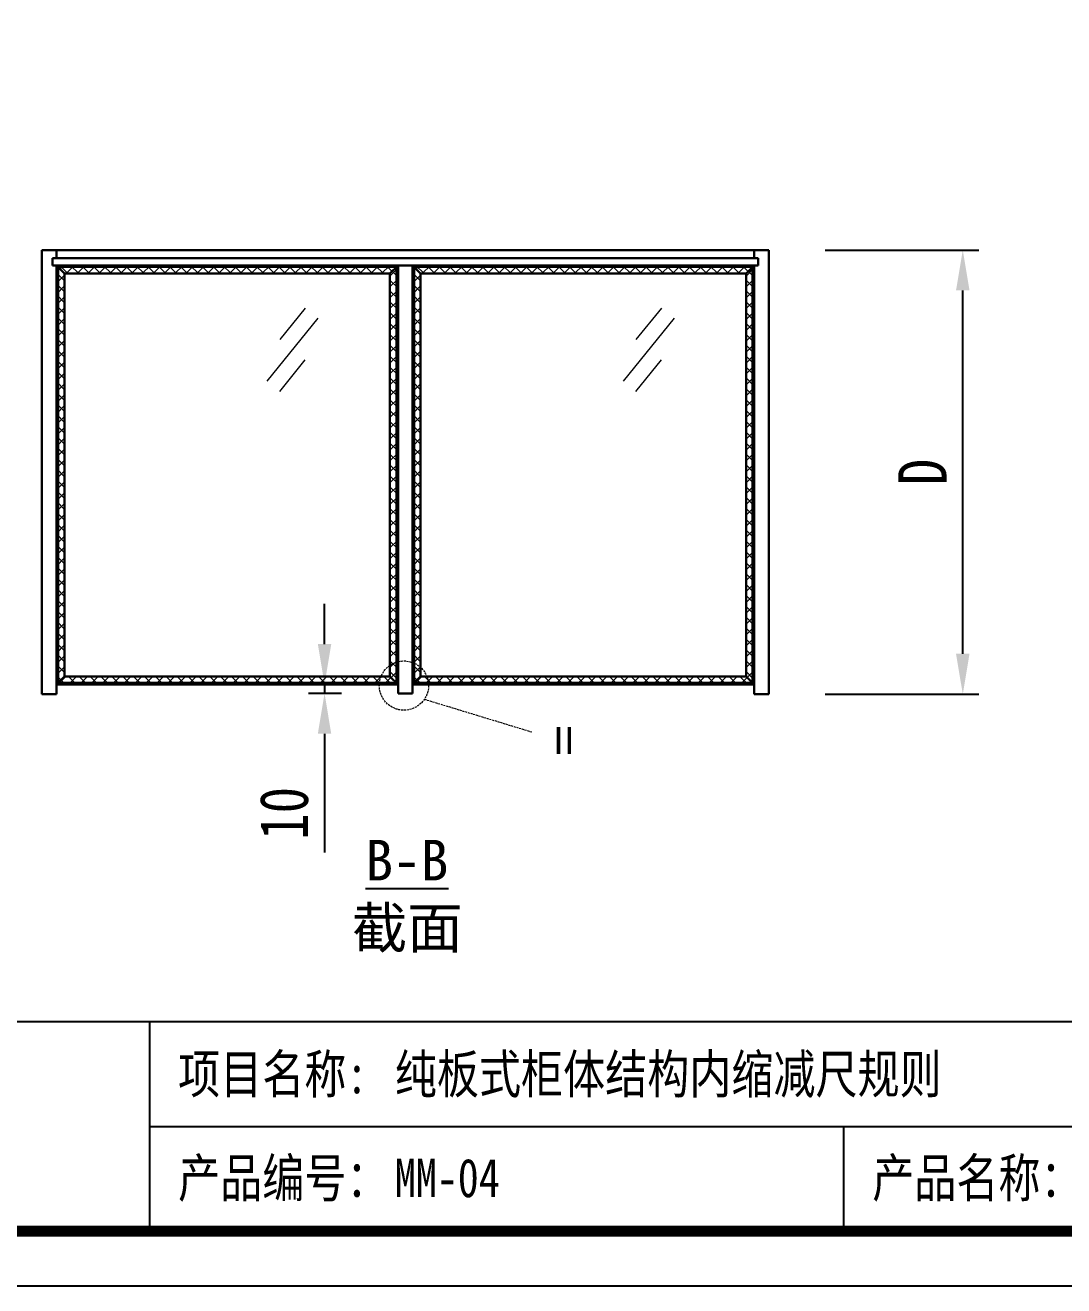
# Model space of a CAD drawing. Header units: millimetres. Extents: x 0 to 1097966, y -63096 to 223085.
# Drawn here: x 339199.9 to 339328.5, y -54349.4 to -54193.3 of the extents above; entities that cross this region are included whole.
import ezdxf

# ---------------------------------------------------------------- set-up
doc = ezdxf.new("R2010")
doc.units = ezdxf.units.MM
doc.linetypes.add('DASH', pattern=[0.35, 0.25, -0.1])
doc.layers.add('DZ-文字说明', color=1, linetype='Continuous')
doc.styles.add('DZ-宋体2.5', font='', dxfattribs={"width": 0.8, "height": 2.5})
doc.styles.add('TEXT', font='', dxfattribs={"width": 0.8})
doc.styles.add('宋体', font='')
doc.styles.get('DZ-宋体2.5').set_extended_font_data('SimSun')
doc.styles.get('TEXT').set_extended_font_data('SimSun')
doc.styles.get('宋体').set_extended_font_data('SimSun')
doc.dimstyles.new('副本 (2) (2) ISO-25', dxfattribs={"dimtxt": 18, "dimasz": 13, "dimexe": 6, "dimexo": 12, "dimgap": 6, "dimtad": 1, "dimtxsty": 'TEXT', "dimcen": 2.5, "dimclrd": 5, "dimclre": 5, "dimclrt": 5, "dimadec": 0, "dimazin": 0, "dimtfac": 1, "dimtmove": 0, "dimatfit": 3, "dimldrblk": 'BOXFILLED', "dimfxl": 1.25, "dimarcsym": 0})

# ---------------------------------------------------------------- blocks, each defined once
blk = doc.blocks.new('*D362')
at = {"color": 5, "lineweight": -2, "transparency": 16777216}
for p, q in [((339298.94, -54221.1), (339317.97, -54221.1)), ((339315.97, -54271.1), (339315.97, -54226.1)), ((339298.94, -54276.1), (339317.97, -54276.1))]:
    blk.add_line(p, q, dxfattribs=at)
at = {"color": 5, "transparency": 16777216}
for points in [[(339315.13, -54226.1), (339316.8, -54226.1), (339315.97, -54221.1)], [(339315.13, -54271.1), (339316.8, -54271.1), (339315.97, -54276.1)]]:
    blk.add_solid(points, dxfattribs=at)
at = {"layer": 'Defpoints', "color": 0, "transparency": 16777216}
for p in [(339291.94, -54221.1), (339315.97, -54221.1), (339291.94, -54276.1)]:
    blk.add_point(p, dxfattribs=at)
at = {"color": 5, "transparency": 16777216, "insert": (339310.97, -54248.6), "char_height": 6, "attachment_point": 5, "rotation": 90, "style": 'TEXT'}
blk.add_mtext('D', dxfattribs=at)
blk = doc.blocks.new('_BoxFilled')
at = {"color": 0, "linetype": 'ByBlock', "lineweight": -2}
blk.add_line((-0.5, 0), (-1, 0), dxfattribs=at)
at = {"color": 0, "linetype": 'ByBlock'}
blk.add_solid([(-0.5, 0.5), (0.5, 0.5), (-0.5, -0.5), (0.5, -0.5)], dxfattribs=at)
blk = doc.blocks.new('*D363')
at = {"color": 5, "lineweight": -2, "transparency": 16777216}
for p, q in [((339236.94, -54269.9), (339236.94, -54264.9)), ((339239.04, -54274.9), (339234.94, -54274.9)), ((339236.94, -54274.9), (339236.94, -54276)), ((339239.04, -54276), (339234.94, -54276)), ((339236.94, -54281), (339236.94, -54295.7))]:
    blk.add_line(p, q, dxfattribs=at)
at = {"color": 5, "transparency": 16777216}
for points in [[(339236.11, -54269.9), (339237.77, -54269.9), (339236.94, -54274.9)], [(339236.11, -54281), (339237.77, -54281), (339236.94, -54276)]]:
    blk.add_solid(points, dxfattribs=at)
at = {"layer": 'Defpoints', "color": 0, "transparency": 16777216}
for p in [(339246.04, -54274.9), (339236.94, -54276), (339246.04, -54276)]:
    blk.add_point(p, dxfattribs=at)
at = {"color": 5, "transparency": 16777216, "insert": (339231.94, -54290.85), "char_height": 6, "attachment_point": 5, "rotation": 90, "style": 'TEXT'}
blk.add_mtext('10', dxfattribs=at)

msp = doc.modelspace()

# ---------------------------------------------------------------- hatches: boundary and pattern name
at = {"lineweight": 5, "true_color": 0x939598}
h = msp.add_hatch(dxfattribs=at)
h.set_pattern_fill('ANSI37', color=252, scale=0.3)
h.set_pattern_definition([(45, (567, 420.7407), (-0.673519209, 0.673519209), []), (135, (567, 420.7407), (-0.673519209, -0.673519209), [])])
h.paths.add_polyline_path([(339245.837, -54223.198), (339203.937, -54223.198), (339204.737, -54223.998), (339245.037, -54223.998)])
h.paths.add_polyline_path([(339204.737, -54223.998), (339203.937, -54223.198), (339203.937, -54274.698), (339204.737, -54273.898)])
h.paths.add_polyline_path([(339245.837, -54223.198), (339245.037, -54223.998), (339245.037, -54272.52, -0.0734603), (339245.837, -54272.125)])
h.paths.add_polyline_path([(339243.938, -54273.898), (339204.737, -54273.898), (339203.937, -54274.698), (339243.738, -54274.698, -0.0678526)])
h.paths.add_polyline_path([(339243.738, -54274.698), (339203.937, -54274.698), (339203.737, -54274.898), (339243.723, -54274.898, -0.0164353)])
h.paths.add_polyline_path([(339245.837, -54274.698), (339243.738, -54274.698, 0.0164353), (339243.723, -54274.898), (339246.037, -54274.898)])
h.paths.add_polyline_path([(339246.037, -54222.998), (339203.737, -54222.998), (339203.937, -54223.198), (339245.837, -54223.198)])
h.paths.add_polyline_path([(339203.937, -54223.198), (339203.737, -54222.998), (339203.737, -54274.898), (339203.937, -54274.698)])
h.paths.add_polyline_path([(339246.037, -54222.998), (339245.837, -54223.198), (339245.837, -54272.125, -0.0170392), (339246.037, -54272.068)])
h.paths.add_polyline_path([(339246.037, -54272.068, 0.0170392), (339245.837, -54272.125), (339245.837, -54274.698), (339246.037, -54274.898)])
h.paths.add_polyline_path([(339245.837, -54272.125, 0.0734603), (339245.037, -54272.52), (339245.037, -54273.898), (339245.837, -54274.698)])
h.paths.add_polyline_path([(339245.037, -54273.898), (339243.938, -54273.898, 0.0678526), (339243.738, -54274.698), (339245.837, -54274.698)])
h = msp.add_hatch(dxfattribs=at)
h.set_pattern_fill('ANSI37', color=252, scale=0.3)
h.set_pattern_definition([(45, (611.1, 420.7407), (-0.673519209, 0.673519209), []), (135, (611.1, 420.7407), (-0.673519209, -0.673519209), [])])
h.paths.add_polyline_path([(339289.937, -54223.198), (339248.037, -54223.198), (339248.837, -54223.998), (339289.137, -54223.998)])
h.paths.add_polyline_path([(339248.837, -54223.998), (339248.037, -54223.198), (339248.037, -54274.698), (339248.837, -54273.898)])
h.paths.add_polyline_path([(339289.937, -54223.198), (339289.137, -54223.998), (339289.137, -54272.52, -0.0734603), (339289.937, -54272.125)])
h.paths.add_polyline_path([(339288.038, -54273.898), (339248.837, -54273.898), (339248.037, -54274.698), (339287.838, -54274.698, -0.0678526)])
h.paths.add_polyline_path([(339287.838, -54274.698), (339248.037, -54274.698), (339247.837, -54274.898), (339287.823, -54274.898, -0.0164353)])
h.paths.add_polyline_path([(339289.937, -54274.698), (339287.838, -54274.698, 0.0164353), (339287.823, -54274.898), (339290.137, -54274.898)])
h.paths.add_polyline_path([(339290.137, -54222.998), (339247.837, -54222.998), (339248.037, -54223.198), (339289.937, -54223.198)])
h.paths.add_polyline_path([(339248.037, -54223.198), (339247.837, -54222.998), (339247.837, -54274.898), (339248.037, -54274.698)])
h.paths.add_polyline_path([(339290.137, -54222.998), (339289.937, -54223.198), (339289.937, -54272.125, -0.0170392), (339290.137, -54272.068)])
h.paths.add_polyline_path([(339290.137, -54272.068, 0.0170392), (339289.937, -54272.125), (339289.937, -54274.698), (339290.137, -54274.898)])
h.paths.add_polyline_path([(339289.937, -54272.125, 0.0734603), (339289.137, -54272.52), (339289.137, -54273.898), (339289.937, -54274.698)])
h.paths.add_polyline_path([(339289.137, -54273.898), (339288.038, -54273.898, 0.0678526), (339287.838, -54274.698), (339289.937, -54274.698)])

# ---------------------------------------------------------------- linework, layer by layer
at = {"lineweight": 30}
for p, q in [((339201.937, -54221.098), (339201.937, -54276.098)), ((339201.937, -54221.098), (339291.937, -54221.098)), ((339203.237, -54222.098), (339203.237, -54222.998)), ((339203.237, -54222.098), (339290.637, -54222.098)), ((339203.737, -54221.098), (339203.737, -54222.098)), ((339290.137, -54221.098), (339290.137, -54222.098)), ((339290.637, -54222.098), (339290.637, -54222.998)), ((339291.937, -54221.098), (339291.937, -54276.098)), ((339203.237, -54222.998), (339290.637, -54222.998)), ((339203.737, -54222.998), (339203.737, -54276.098)), ((339204.737, -54223.998), (339203.737, -54222.998)), ((339203.937, -54223.198), (339245.837, -54223.198)), ((339203.937, -54223.198), (339203.937, -54274.698)), ((339204.737, -54223.998), (339204.737, -54273.898)), ((339204.737, -54223.998), (339245.037, -54223.998)), ((339245.037, -54223.998), (339246.037, -54222.998)), ((339245.037, -54223.998), (339245.037, -54273.898)), ((339245.837, -54223.198), (339245.837, -54274.698)), ((339246.037, -54222.998), (339246.037, -54275.998)), ((339247.837, -54222.998), (339247.837, -54275.998)), ((339248.837, -54223.998), (339247.837, -54222.998)), ((339248.037, -54223.198), (339248.037, -54274.698)), ((339248.037, -54223.198), (339289.937, -54223.198)), ((339248.837, -54223.998), (339248.837, -54273.898)), ((339248.837, -54223.998), (339289.137, -54223.998)), ((339289.137, -54223.998), (339290.137, -54222.998)), ((339289.137, -54223.998), (339289.137, -54273.898)), ((339289.937, -54223.198), (339289.937, -54274.698)), ((339290.137, -54222.998), (339290.137, -54276.098)), ((339204.737, -54273.898), (339203.737, -54274.898)), ((339204.737, -54273.898), (339245.037, -54273.898)), ((339245.037, -54273.898), (339246.037, -54274.898)), ((339248.837, -54273.898), (339247.837, -54274.898)), ((339248.837, -54273.898), (339289.137, -54273.898)), ((339289.137, -54273.898), (339290.137, -54274.898)), ((339203.737, -54274.898), (339246.037, -54274.898)), ((339203.937, -54274.698), (339245.837, -54274.698)), ((339247.837, -54274.898), (339290.137, -54274.898)), ((339248.037, -54274.698), (339289.937, -54274.698)), ((339201.937, -54276.098), (339203.737, -54276.098)), ((339246.037, -54275.998), (339247.837, -54275.998)), ((339290.137, -54276.098), (339291.937, -54276.098))]:
    msp.add_line(p, q, dxfattribs=at)
at = {"color": 251, "lineweight": 5, "true_color": 0x636466}
for p, q in [((339234.556, -54228.297), (339231.403, -54232.198)), ((339278.656, -54228.297), (339275.503, -54232.198)), ((339236.111, -54229.554), (339229.806, -54237.356)), ((339280.211, -54229.554), (339273.906, -54237.356)), ((339234.514, -54234.712), (339231.361, -54238.613)), ((339278.614, -54234.712), (339275.461, -54238.613))]:
    msp.add_line(p, q, dxfattribs=at)
at = {"color": 251, "linetype": 'DASH', "lineweight": 13, "true_color": 0x636466}
msp.add_line((339249.31, -54276.726), (339262.644, -54280.788), dxfattribs=at)
msp.add_lwpolyline([(339119.218, -54349.356), (339686.218, -54349.356), (339686.218, -53948.406), (339119.218, -53948.406)], close=True)
at = {"const_width": 1.35}
msp.add_lwpolyline([(339125.968, -54342.606), (339679.468, -54342.606), (339679.468, -53955.156), (339125.968, -53955.156)], close=True, dxfattribs=at)
at = {"color": 251, "linetype": 'DASH', "lineweight": 13, "true_color": 0x636466}
msp.add_circle((339246.772, -54275.03), 3.052, dxfattribs=at)
at = {"layer": 'DZ-文字说明', "color": 7}
for p, q in [((339215.299, -54342.606), (339215.299, -54316.628)), ((339215.299, -54329.617), (339679.468, -54329.617)), ((339301.217, -54329.617), (339301.217, -54342.606))]:
    msp.add_line(p, q, dxfattribs=at)
msp.add_lwpolyline([(339125.968, -54316.628), (339679.468, -54316.628), (339679.468, -54342.606), (339125.968, -54342.606)], close=True, dxfattribs=at)

# ---------------------------------------------------------------- texts
at = {"style": 'DZ-宋体2.5', "width": 0.8}
for s, p in [('项目名称:', (339218.813, -54325.523)), ('产品编号：', (339218.813, -54338.398)), ('产品名称：', (339304.757, -54338.389))]:
    msp.add_text(s, height=4.7732, dxfattribs=at).set_placement(p)
at = {"color": 251, "linetype": 'DASH', "lineweight": 13, "true_color": 0x636466, "insert": (339264.285, -54281.835), "char_height": 3.3539, "width": 4.17765, "attachment_point": 4, "style": '宋体'}
msp.add_mtext('{\\C256;Ⅱ}', dxfattribs=at)
at = {"color": 4, "insert": (339237.862, -54301.118), "char_height": 5.03079, "width": 18.6579, "attachment_point": 4, "style": '宋体'}
msp.add_mtext('\\pi4.14445;{\\L\\C256;B-B\\P\\pi2.45354;\\l截面}', dxfattribs=at)
at = {"color": 2, "style": 'DZ-宋体2.5', "width": 0.8}
for tag, p in [('纯板式柜体结构内缩减尺规则', (339245.646, -54325.523)), ('MM-04', (339245.646, -54338.38))]:
    msp.add_attdef(tag, p, '', height=4.773, dxfattribs=at)

# ---------------------------------------------------------------- dimensions: what is measured, and where the dimension line sits
for base, p1, p2, text, picture, middle in [((339315.965, -54221.098), (339291.937, -54276.098), (339291.937, -54221.098), 'D', '*D362', (339310.965, -54248.598)), ((339236.94, -54275.998), (339246.037, -54274.898), (339246.037, -54275.998), '10', '*D363', (339231.94, -54290.852))]:
    dim = msp.add_linear_dim(base=base, p1=p1, p2=p2, angle=90, text=text, dimstyle='副本 (2) (2) ISO-25', override={"dimtxt": 6, "dimasz": 5, "dimexe": 2, "dimexo": 7, "dimgap": 2, "dimfxl": 30, "dimfxlon": 1})
    dim.commit()
    dim.dimension.update_dxf_attribs({"geometry": picture, "text_midpoint": middle})

doc.saveas('drawing.dxf')
